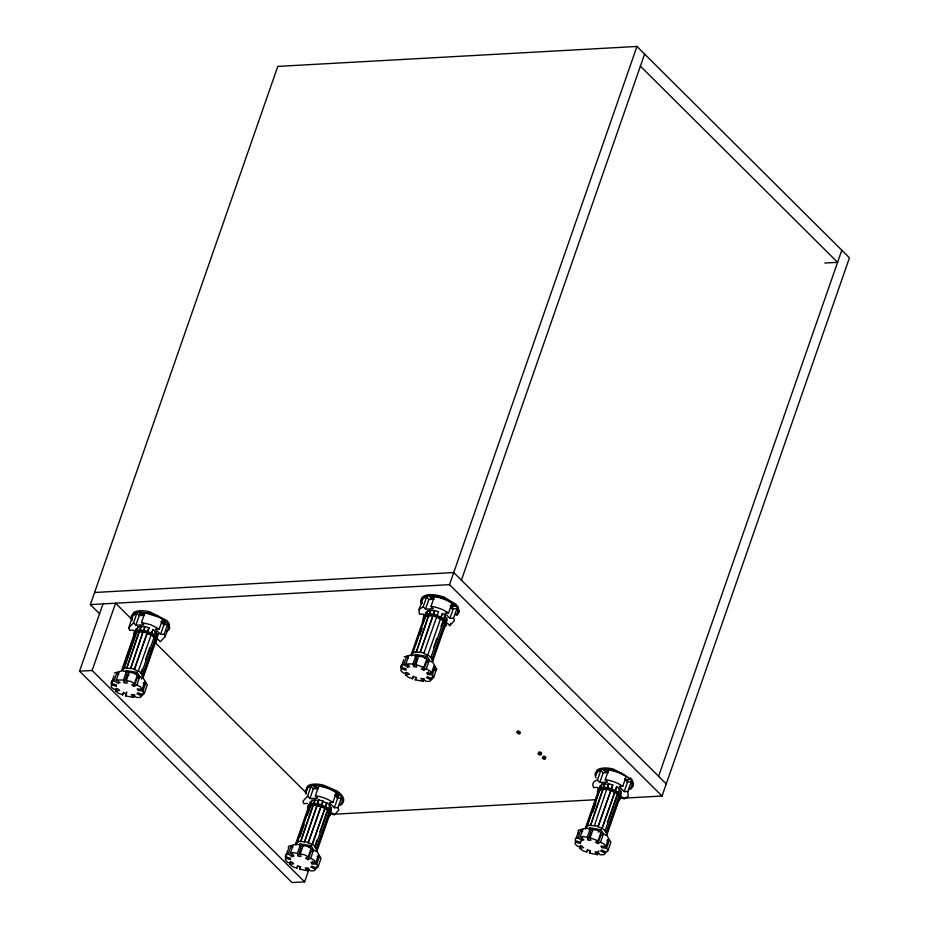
<?xml version="1.0" encoding="UTF-8"?>
<svg xmlns="http://www.w3.org/2000/svg" width="929" height="929" viewBox="0 0 929 929"><rect width="100%" height="100%" fill="white"/><g stroke="black" fill="none" stroke-linecap="round" stroke-linejoin="round"><path stroke-width="1.39" d="M155.027 641.242L142.451 677.369L143.124 677.682L143.136 675.627L157.593 634.101L155.317 631.732L154.597 633.787M155.7 641.556L155.712 639.512L153.436 637.143L154.109 637.178L141.533 673.304L140.86 673.258L142.253 669.24M162.552 622.558L162.494 620.874L165.594 623.15L162.552 622.558L162.598 620.967M133.95 633.984L134.833 631.337A12.391 5.516 19.2 0 1 144.158 630.466L150.068 632.463A11.81 5.249 19.2 0 1 157.013 638.815L155.677 642.752M286.759 854.308L285.331 860.266L288.048 862.646L291.961 862.17L293.761 863.749L289.848 864.225L290.754 861.647M285.412 858.175L290.429 859.592L290.487 858.21L285.47 856.793L285.551 854.715L288.187 853.96L291.961 856.596L294.063 856.004L290.278 853.356L292.972 845.634L290.87 846.238L288.187 853.96M288.362 849.118L288.466 846.342L296.037 844.182L307.429 846.412L317.3 852.009L321.039 858.338L318.124 866.699L316.557 868.243L311.877 866.083L310.843 867.105L315.535 869.265L316.429 866.687M401.92 666.174L400.933 670.843L403.662 673.223L407.564 672.747L409.364 674.326L405.462 674.802L406.356 672.224M401.014 668.752L406.043 670.169L406.089 668.787L401.073 667.37L401.154 665.292L403.79 664.537L407.576 667.173L409.666 666.569L405.892 663.933L408.574 656.211L406.472 656.815L403.79 664.537M577.954 834.358L578.012 832.976L576.212 838.121M578.152 834.405L578.314 830.247L585.897 828.076L597.277 830.317L607.148 835.914L610.887 842.243L607.972 850.604L606.416 852.148L601.725 849.989L600.691 851.01L605.383 853.17L603.827 854.715L600.029 854.692L597.602 851.893L595.094 851.881L597.521 854.692L598.868 850.825M580.602 845.553L579.708 848.119L583.609 847.654L581.809 846.075L577.896 846.551L575.179 844.159L575.26 842.08L580.288 843.497L580.335 842.115L575.318 840.699L575.399 838.608L578.035 837.865L581.809 840.501L583.911 839.897L580.137 837.261L582.82 829.539L580.718 830.131L578.035 837.865M113.036 679.691L111.132 686.937L113.849 689.318L117.832 688.842L119.632 690.421L115.66 690.897L116.555 688.319M111.248 684.847L116.322 686.264L116.404 684.87L111.317 683.465L111.445 681.375L114.128 680.62L117.925 683.256L120.073 682.652L116.276 680.016L118.958 672.294L116.822 672.898L114.128 680.62M306.953 790.022L307.174 787.246A19.881 8.837 19.2 0 1 334.045 790.707A19.881 8.837 19.2 0 1 339.619 805.594M307.267 788.686L307.627 785.957A19.881 8.837 19.2 0 1 323.373 785.086L337.169 791.09A19.881 8.837 19.2 0 1 343.347 801.53M597.115 772.591L597.475 769.862A19.881 8.837 19.2 0 1 613.221 768.991L622.43 773.822M133.102 615.358L133.509 612.629A20.519 9.127 19.2 0 1 149.534 611.735L166.755 620.444L168.962 623.208L169.577 628.178L167.94 630.048M132.162 618.18L132.58 616.02L136.923 613.14L139.257 615.544L144.541 615.323M421.58 604.094A19.881 8.837 19.2 0 1 436.572 596.534A19.881 8.837 19.2 0 1 458.81 611.061L456.94 615.253L458.961 612.106L458.276 607.148L456.058 604.373L443.934 597.161A19.881 8.837 19.2 0 0 421.65 598.404L420.907 602.015L422.335 603.362M135.297 632.231L133.288 630.164L129.607 630.315L128.794 627.841L132.58 616.02M99.612 613.79L90.368 604.605L277.794 66.4L636.957 46.45L849.454 257.821L662.029 796.025L618.586 798.441M308.858 869.741L304.642 881.853L292.043 882.55L79.546 671.179L102.98 603.896M304.642 881.853L92.145 670.471L115.579 603.2L131.999 619.538M111.317 683.465L114.012 675.743M128.794 627.841L133.567 622.802L136.923 613.14M163.365 624.764L167.592 624.59L164.224 634.24L160.554 634.402L155.515 629.235L159.196 629.072L162.563 619.422L158.685 617.077L144.854 612.815L141.487 622.465L143.821 624.869L135.901 625.194L139.257 615.544M122.709 669.31L134.357 635.866M134.368 633.81L135.042 634.124L135.483 632.835M136.203 630.779L136.923 628.724L136.249 628.41L121.792 669.925L122.454 670.239L124.103 668.787L123.429 668.474L137.887 626.947L140.906 626.297L145.11 626.959L144.03 630.048M124.567 667.44L136.215 634.008M154.109 637.178L151.113 634.937L138.258 671.295L134.333 669.472L147.2 633.102L142.95 631.964L130.652 668.485L126.716 668.218L139.025 631.708L136.006 632.359L136.679 632.661L135.042 634.124M139.466 630.419L140.906 626.297M126.716 668.218L141.173 626.692M123.511 680.04L126.205 672.317L129.073 672.875L126.379 680.597L127.122 683.221L124.254 682.676L123.511 680.04L116.276 680.016M124.254 682.676L126.948 674.942L126.205 672.317M130.652 668.485L144.831 626.564L149.081 627.69L147.363 632.068L149.081 627.69M115.66 690.897L118.378 693.278L122.674 694.834L123.569 692.256M134.333 669.472L147.2 633.102M134.554 694.869L133.66 697.447L125.52 695.867L126.855 692.012M151.636 632.87L152.995 629.525L155.991 631.778L154.551 635.9L153.877 635.854M151.276 633.892L152.995 629.525M134.45 683.535L137.132 675.813L139.605 677.195L136.923 684.928L134.264 686.31L131.79 684.917L134.45 683.535L130.71 681.433L126.379 680.597M134.264 686.31L136.958 678.588L139.605 677.195M145.516 659.88L149.708 647.838M143.136 675.627L142.462 675.58L156.931 634.054M141.487 679.134L142.416 676.463M143.345 673.792L144.75 669.774M150.8 652.39L152.193 648.372M143.124 677.682L158.394 633.833M160.554 634.402L163.91 624.741L160.891 621.64M142.961 690.979L138.142 690.479L137.225 688.9L142.044 689.399L144.727 681.677L145.644 683.245L142.961 690.979L144.343 693.348L142.741 694.892L138.015 692.744L136.946 693.766L141.672 695.914L142.567 693.348M144.343 693.348L147.258 684.987L143.565 678.658L133.625 673.06L122.094 670.831L114.36 673.002M285.47 856.793L287.711 850.36M307.441 803.492L303.829 803.643L302.982 801.17L307.604 796.141L310.96 786.48L313.294 788.872L318.496 788.663M337.157 798.116L341.315 797.941L337.947 807.603L334.335 807.754L329.307 802.586L332.919 802.435L336.275 792.774A18.754 8.338 19.2 0 0 318.752 786.155L315.395 795.816L317.73 798.208L309.938 798.534L313.294 788.872M295.887 845.309L295.875 843.265L308.892 805.861M309.252 804.828L310.332 801.739L312.585 800.601L311.923 800.287L297.466 841.802L298.128 842.115L295.875 843.265M296.351 843.973L307.998 810.529M291.961 856.596L292.856 854.018M309.914 805.141L310.994 802.052M299.986 836.774L304.178 824.731M307.441 815.372L310.704 806L310.042 805.687L312.992 805.048L317.137 805.71L304.561 841.825L300.694 841.558L312.992 805.048M314.873 799.637L313.712 804.154L315.152 800.032L311.923 800.287M300.694 841.558L313.27 805.443M297.408 853.391L300.09 845.657L302.924 846.214L300.241 853.948L301.019 856.573L298.186 856.015L297.408 853.391L293.123 852.543L290.278 853.356M298.186 856.015L300.868 848.293L300.09 845.657M304.561 841.825L318.74 799.904L322.944 801.042L308.207 842.812L312.365 844.403L324.941 808.276L329.54 812.863L329.563 814.907M317.59 804.421L318.74 799.904M289.848 864.225L292.577 866.606L296.815 868.162L297.721 865.596M308.207 842.812L322.944 801.042M308.567 868.209L307.673 870.787L299.637 869.207L300.531 866.629M312.098 844.647L326.822 802.877L329.807 805.129L315.349 846.644L314.687 846.609L317.01 839.921M326.822 802.877L325.394 806.999L328.367 809.24L327.705 809.205M308.219 856.886L310.913 849.164L313.363 850.546L310.681 858.28L308.08 859.662L305.629 858.268L308.219 856.886L304.515 854.785L300.241 853.948M308.08 859.662L310.774 851.939L313.363 850.546M319.808 831.885L326.799 811.83M329.54 812.863L316.963 848.978L316.301 848.932L330.77 807.406L329.145 805.083L329.807 805.129M318.647 844.02L316.324 850.709L316.986 851.022L330.016 813.618L329.342 813.305M320.981 837.331L325.173 825.3M318.124 866.699L316.719 864.33L311.97 863.819L312.864 861.253M329.992 811.574L331.432 807.452L330.77 807.406M330.376 812.596L331.444 809.496M334.335 807.754L337.703 798.092L334.684 794.992M311.97 863.819L311.041 862.251L315.79 862.751L318.473 855.028L319.402 856.608L316.719 864.33M401.073 667.37L403.767 659.648M425.064 616.136L423.043 614.069L419.432 614.22L418.967 609.575L423.206 606.718L426.562 597.057L428.896 599.449L434.098 599.24M451.378 608.75L456.917 608.518L453.561 618.18L449.938 618.331L444.91 613.163L448.521 613.012L451.889 603.351A18.754 8.338 19.2 0 0 434.366 596.732L430.998 606.393L433.332 608.785L425.54 609.11L428.896 599.449M412.894 651.879L411.501 655.886L411.477 653.842L424.054 617.727L426.306 616.577M424.507 616.438L425.935 612.316L428.188 611.177M407.576 667.173L408.47 664.595M415.217 645.19L421.278 627.795M422.672 623.789L424.054 617.727M424.716 618.04L425.168 616.751M425.528 615.718L426.597 612.629M411.477 653.842L413.73 652.692L413.068 652.379L427.526 610.864L430.475 610.214L434.633 610.876L420.163 652.402L416.297 652.135L428.594 615.625L425.645 616.264M419.78 635.308L422.114 628.619M429.047 614.336L430.475 610.214M416.297 652.135L428.594 615.625M429.326 614.731L430.754 610.608M413.01 663.968L415.704 656.234L418.538 656.791L415.844 664.525L416.622 667.15L413.788 666.592L413.01 663.968L405.892 663.933M413.788 666.592L416.471 658.87L415.704 656.234M420.628 651.066L432.275 617.622M433.193 614.998L434.273 611.909M405.462 674.802L408.179 677.183L412.43 678.739L413.324 676.173M431.927 661.285L432.589 661.599L432.577 659.555L430.29 657.186L430.951 657.221L443.528 621.106L440.543 618.853L427.7 655.224L423.81 653.389L436.665 617.03L432.473 615.892L428.873 616.02M437.118 615.741L438.546 611.619L434.354 610.481M424.17 678.785L423.276 681.363L415.24 679.784L416.134 677.206M662.029 796.025L449.531 584.655L636.957 46.45M436.665 617.03L440.276 619.109L442.436 613.454L445.409 615.706L443.981 619.817L443.319 619.782M440.729 617.82L442.436 613.454M423.821 667.463L426.516 659.741L428.977 661.123L426.283 668.857L423.694 670.239L421.232 668.845L423.821 667.463L415.844 664.525M423.694 670.239L426.376 662.516L428.977 661.123M433.553 647.815L436.816 638.455M441.008 626.413L442.401 622.407M443.679 618.749L444.747 615.66L445.409 615.706M431.915 659.509L444.492 623.394L442.866 621.06L443.528 621.106M445.293 621.071L446.373 617.982L444.747 615.66M432.391 659.95L445.154 623.44L444.492 623.394M432.031 677.264L431.137 679.842L426.457 677.682L427.479 676.66L432.171 678.82L433.727 677.276L432.322 674.907L427.572 674.396L428.466 671.83M432.589 661.599L447.046 620.073L446.384 619.759M461.399 580.149L644.61 54.056M449.938 618.331L453.306 608.669L450.286 605.569M427.572 674.396L426.643 672.828L431.393 673.328L434.087 665.605L435.016 667.185L432.322 674.907M444.852 623.394L447.453 623.278L449.787 625.681L450.623 623.266M432.171 678.82L433.065 676.242M433.727 677.276L436.642 668.915L432.902 662.586L423.032 656.989L411.652 654.759L404.069 656.919M599.31 789.464L597.289 787.397L593.677 787.548A18.754 8.338 19.2 0 1 597.452 780.046L600.808 770.385L603.142 772.777L608.344 772.568M627.005 782.021L631.163 781.846L627.807 791.508L624.183 791.647L619.155 786.48L622.767 786.329L626.134 776.679A18.754 8.338 19.2 0 0 608.611 770.06L605.244 779.721L607.578 782.113L599.786 782.439L603.142 772.777M585.734 829.214L585.723 827.17L598.752 789.766M599.1 788.733L600.18 785.644L602.433 784.494L601.771 784.181L600.331 788.303L602.306 787.873M580.288 843.497L581.182 840.919M581.809 840.501L582.715 837.923M588.069 822.525L597.846 794.434M586.385 827.484L598.961 791.369L600.552 789.905L599.89 789.592L587.314 825.707L587.976 826.02L585.723 827.17M600.122 788.013L600.842 785.957M592.632 812.643L595.895 803.283M617.773 794.434L617.111 794.388L619.399 796.768L606.823 832.883L604.535 830.503L605.197 830.549L617.773 794.434L614.789 792.182L602.213 828.296L598.055 826.717L610.91 790.347L606.707 789.22L594.409 825.73L590.542 825.463L604.721 783.542L601.771 784.181M590.542 825.463L603.118 789.348L599.89 789.592M603.931 787.026L604.721 783.542M587.256 837.296L589.938 829.562L592.772 830.12L590.089 837.842L590.867 840.478L588.034 839.921L587.256 837.296L582.982 836.448L580.137 837.261M588.034 839.921L590.716 832.187L589.938 829.562M607.16 787.931L608.6 783.809L612.792 784.947L611.352 789.058L607.438 788.326L608.6 783.809M579.708 848.119L582.425 850.511L586.675 852.067L587.569 849.501M598.055 826.717L610.91 790.347M611.085 789.313L612.792 784.947M597.521 854.692L589.485 853.112L590.379 850.534M601.946 828.552L614.789 792.182M615.242 790.893L616.67 786.782L619.655 789.023L618.226 793.145L614.975 791.148L616.67 786.782M598.067 840.791L600.761 833.058L603.223 834.451L600.529 842.185L597.939 843.567L595.477 842.173L598.067 840.791L590.089 837.842M597.939 843.567L600.622 835.845L603.223 834.451M607.334 822.479L616.647 795.723M606.161 832.837L620.618 791.311L618.993 788.988L619.655 789.023M610.365 822.571L606.172 834.614L606.834 834.927L621.292 793.401M612.699 815.883L617.82 801.17M624.183 791.647L627.551 781.997L624.532 778.897M606.567 848.235L601.818 847.724L600.889 846.156L605.638 846.656L608.332 838.933L609.261 840.501L606.567 848.235L607.972 850.604M658.591 776.307L841.802 250.215M157.942 639.361L160.264 641.753L165.037 636.713L167.986 629.235L168.404 627.063L167.592 624.59M418.967 609.575L421.952 602.085A18.754 8.338 19.2 0 1 426.562 597.057M307.174 787.246L305.293 791.438A19.881 8.837 19.2 0 0 306.291 794.074M414.88 656.013L415.588 654.434L426.736 656.373L429.186 659.427L427.445 661.483M589.125 829.342L589.834 827.762L600.982 829.702L603.316 833.638L602.724 834.335M629.467 789.499A19.881 8.837 19.2 0 0 631.174 788.582L633.055 784.39A19.881 8.837 19.2 0 0 620.131 772.742A19.881 8.837 19.2 0 0 599.762 769.886L597.475 769.862L595.454 773.009A19.881 8.837 19.2 0 0 596.139 777.979M296.815 868.162L297.779 866.037L300.601 867.071L299.637 869.207M412.43 678.739L413.393 676.614L416.204 677.647L415.24 679.784M586.675 852.067L587.639 849.93L590.449 850.976L589.485 853.112M122.674 694.834L123.685 692.697L126.53 693.731L125.52 695.867M451.935 606.486L452.864 604.86L455.164 606.091L451.935 606.486L455.001 605.882L453.875 603.722M631.174 788.582L633.206 785.435L632.521 780.465L630.303 777.701M607.473 771.163L606.788 772.208L603.502 770.071L607.914 770.675L606.788 772.208L604.222 769.897L606.683 770.42M139.652 613.628L140.372 612.652L142.927 613.686L142.973 614.963L139.652 613.628L142.532 613.035L142.973 614.963M449.787 625.681L454.397 620.642L453.561 618.18M434.981 670.552L436.642 668.915M431.137 679.842L429.581 681.387L425.784 681.375L423.357 678.565L420.849 678.565L423.276 681.363M315.535 869.265L313.967 870.81L310.181 870.798L307.754 867.988L305.246 867.988L307.673 870.787M141.672 695.914L140.058 697.458L136.215 697.447L133.788 694.648L131.244 694.648L133.66 697.447M310.704 806L308.451 807.15L308.463 809.194M321.237 805.408L318.705 804.398M324.941 808.276L317.137 805.71M151.113 634.937L146.91 633.346M424.878 657.953L426.736 656.373M309.276 847.376L311.134 845.796L313.468 849.733M598.195 832.059L600.982 829.702M135.39 674.024L137.26 672.445L139.571 676.382M595.454 773.009L599.762 769.886M166.906 631.035L169.124 629.467L169.473 627.133L168.509 624.497L163.005 619.028M540.933 753.651L541.572 753.361A1.591 0.708 19.2 0 0 540.748 752.327A1.591 0.708 19.2 0 0 538.936 752.014L538.565 752.444A1.591 0.708 19.2 0 0 539.412 753.291M413.068 652.379L416.018 651.74M297.466 841.802L300.415 841.163M587.314 825.707L590.263 825.068M123.429 668.474L126.437 667.823M824.778 263.035L837.586 262.326L640.395 66.168M94.595 592.493L453.758 572.543L666.244 783.913M90.368 604.605L449.531 584.655M79.546 671.179L92.145 670.471M328.936 814.524L595.408 799.73M314.803 787.862L317.764 787.838L314.768 786.294L314.803 787.862L313.654 786.166L317.764 787.838M544.824 757.867L545.822 757.588A1.591 0.708 19.2 0 0 544.998 756.554A1.591 0.708 19.2 0 0 543.186 756.241L543.07 757.112M155.317 631.732L155.991 631.778M143.229 632.37L139.025 631.708M155.491 638.177L156.165 638.223M446.373 617.982L447.035 618.029L445.618 624.195M605 783.937L608.878 784.204M603.118 789.348L606.985 789.615M620.618 791.311L621.28 791.357L619.84 795.479L619.178 795.433M315.152 800.032L319.019 800.299M310.344 803.794L311.006 803.829M143.24 683.001L145.644 683.245M606.881 840.257L609.261 840.501M317.033 856.352L319.402 856.608M137.26 672.445L125.961 670.517L127.587 672.422M300.322 846.273L299.986 843.857L311.134 845.796M126.948 674.942L128.864 675.313M336.24 794.225L338.365 794.643L338.47 796.606L336.24 794.225L338.47 796.606M141.487 622.465L150.87 624.764L159.196 629.072M147.641 631.813L143.67 631.081M130.374 668.079L134.624 669.217M432.914 614.603L435.713 615.358M419.885 652.007L424.088 653.145M598.334 826.462L594.409 825.73M304.282 841.43L308.486 842.568M158.847 616.566L149.093 613.024L139.652 612.048L133.068 613.918L131.43 615.776L131.094 618.11A19.602 8.709 19.2 0 0 132.046 620.746M137.887 626.947L138.56 627.261M156.92 635.842L157.582 636.156M136.458 631.07L137.12 631.383M155.48 639.965L156.153 640.278M444.503 625.171L445.165 625.484L445.154 623.44M610.632 790.602L614.522 792.437M598.961 791.369L598.299 791.055L598.322 793.099M322.665 801.286L326.555 803.12M136.923 684.928L140.651 687.019L142.044 689.399M426.283 668.857L429.988 670.959L431.393 673.328M600.529 842.185L604.233 844.275L605.638 846.656M310.681 858.28L314.385 860.382L315.79 862.751M452.76 604.477L455.001 605.882M518.161 732.157L517.314 731.309L517.999 730.821L520.356 732.215A1.637 0.732 19.2 0 1 519.706 732.516M116.822 672.898L118.715 674.21M406.472 656.815L408.365 658.127M580.718 830.131L582.611 831.455M290.87 846.238L292.763 847.55M338.121 793.633L340.049 795.05M151.566 633.648L154.551 635.9M138.537 671.052L141.533 673.304M440.996 617.576L443.493 619.457M427.967 654.98L430.951 657.221M602.213 828.296L605.197 830.549M312.365 844.403L315.349 846.644M443.934 597.161L448.184 600.494M154.586 642.009L306.512 793.134M621.698 796.606L624.033 799.01L628.259 796.141L627.807 791.508M597.452 780.046L599.786 782.439M423.206 606.718L425.54 609.11M331.85 812.712L334.185 815.105L338.795 810.076L337.947 807.603M307.604 796.141L309.938 798.534M133.567 622.802L135.901 625.194M589.834 827.762L591.692 829.98M299.986 843.857L301.844 846.075M314.687 846.609L316.301 848.932M140.86 673.258L142.462 675.58M164.224 634.24L165.037 636.713M415.588 654.434L416.331 656.745M633.055 784.39L633.206 785.435A19.881 8.837 19.2 0 1 631.627 787.293M458.81 611.061L458.961 612.106M421.65 598.404L421.998 600.877M619.399 796.768L619.411 798.812M606.823 832.883L606.834 834.927M316.963 848.978L316.986 851.022M423.972 620.793A12.007 5.342 19.2 0 1 436.212 616.508A12.007 5.342 19.2 0 1 443.644 627.516M423.67 617.89A12.007 5.342 19.2 0 1 436.665 615.219L442.123 617.843A12.007 5.342 19.2 0 1 445.618 625.38M456.917 608.518A18.754 8.338 19.2 0 1 455.802 614.87M430.998 606.393A18.754 8.338 19.2 0 1 448.521 613.012M308.068 807.313A12.007 5.342 19.2 0 1 321.051 804.642L326.52 807.266A12.007 5.342 19.2 0 1 330.016 814.803M307.615 808.602A12.007 5.342 19.2 0 1 322.073 806.488A12.007 5.342 19.2 0 1 328.042 816.939M306.349 791.52A18.754 8.338 19.2 0 1 310.96 786.48M341.315 797.941A18.754 8.338 19.2 0 1 340.2 804.293M315.395 795.816A18.754 8.338 19.2 0 1 332.919 802.435M596.197 775.413A18.754 8.338 19.2 0 1 600.808 770.385M631.163 781.846A18.754 8.338 19.2 0 1 630.048 788.198M597.475 792.507A12.007 5.342 19.2 0 1 611.921 790.382A12.007 5.342 19.2 0 1 617.89 800.833M597.916 791.218A12.007 5.342 19.2 0 1 610.899 788.547L616.368 791.171A12.007 5.342 19.2 0 1 619.864 798.708M605.244 779.721A18.754 8.338 19.2 0 1 622.767 786.329M134.229 636.888A11.833 5.26 19.2 0 1 133.497 635.262L134.38 632.626A12.391 5.504 19.2 0 1 140.778 631.337L146.747 632.591L152.251 635.204A11.822 5.26 19.2 0 1 156.571 640.104M542.49 757.681L542.861 758.668A1.591 0.708 19.2 0 0 545.23 759.074A1.591 0.708 19.2 0 0 544.15 757.739L542.49 757.681M517 732.319L518.08 733.666A1.637 0.732 19.2 0 0 519.892 733.55A1.637 0.732 19.2 0 0 518.637 732.319L517 732.319M629.119 779.106L627.783 780.441L626.181 779.814L629.119 779.106M433.669 597.359L431.509 598.81L429.941 596.511L433.228 597.846L431.509 598.81L430.371 596.871L433.669 597.359M539.9 753.512L538.762 753.314A1.591 0.708 19.2 0 0 538.948 754.638L540.109 754.987A1.591 0.708 19.2 0 0 541.131 754.522A1.591 0.708 19.2 0 0 539.9 753.512"/></g></svg>
